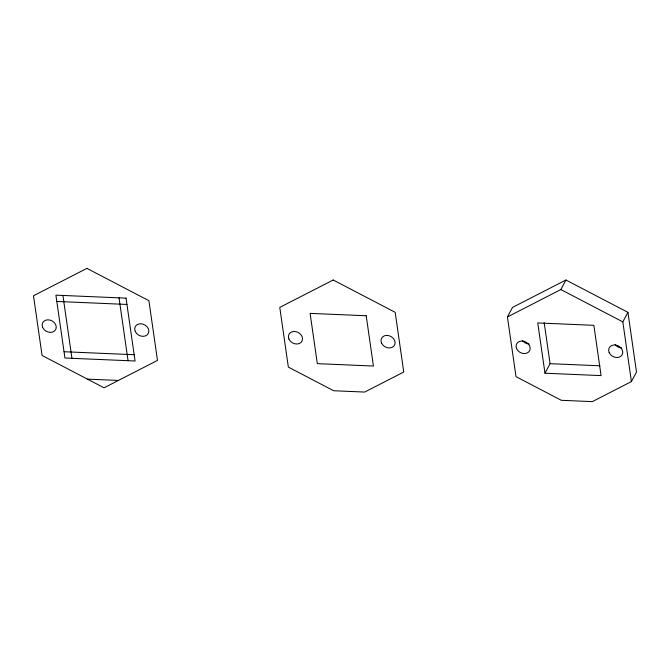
<?xml version="1.0" encoding="UTF-8"?>
<svg xmlns="http://www.w3.org/2000/svg" width="670" height="670" viewBox="0 0 670 670"><rect width="100%" height="100%" fill="white"/><g stroke="black" fill="none" stroke-linecap="round" stroke-linejoin="round"><path stroke-width="1" d="M507.425 316.952L512.517 307.413L565.932 280.018L627.924 312.337L636.5 372.051L631.408 381.59L592.33 401.632L561.36 400.308L516.009 376.666L507.425 316.952L560.84 289.557L565.932 280.018M544.978 373.215L537.75 322.932L593.855 325.327L601.082 375.61L544.978 373.215L550.07 363.676L544.174 322.63M631.408 381.59L622.832 321.876L627.924 312.337M56.808 301.441L126.948 304.44M550.07 363.676L599.943 365.803M64.035 351.725L134.167 354.723M87.427 379.12L118.406 380.443M560.84 289.557L622.832 321.876M119.026 297.849L128.062 360.703M62.921 295.462L71.95 358.316M529.124 344.045A7.362 5.955 28.1 0 1 522.6 340.645M621.701 347.99A7.362 5.955 28.1 0 1 615.177 344.589M86.916 268.368L33.5 295.763L42.076 355.477L104.068 387.796L157.483 360.401L148.899 300.688L86.916 268.368M333.191 280.001L279.775 307.396L288.351 367.101L333.702 390.744L364.681 392.067L403.759 372.026L395.174 312.312L333.191 280.001M126.044 298.15L55.912 295.16L64.94 358.014L135.072 361.004L126.044 298.15M366.205 315.763L310.101 313.367L317.329 363.651L373.433 366.046L366.205 315.763M42.662 327.446A7.362 5.955 28.1 0 0 54.798 330.762A7.362 5.955 28.1 0 0 50.141 320.118A7.362 5.955 28.1 0 0 42.662 327.446M135.239 331.39A7.362 5.955 28.1 0 0 147.375 334.715A7.362 5.955 28.1 0 0 142.718 324.062A7.362 5.955 28.1 0 0 135.239 331.39M288.938 339.07A7.362 5.955 28.1 0 0 301.073 342.387A7.362 5.955 28.1 0 0 296.425 331.742A7.362 5.955 28.1 0 0 288.938 339.07M381.515 343.023A7.362 5.955 28.1 0 0 393.65 346.34A7.362 5.955 28.1 0 0 389.002 335.687A7.362 5.955 28.1 0 0 381.515 343.023M516.587 348.635A7.362 5.955 28.1 0 0 528.722 351.951A7.362 5.955 28.1 0 0 524.074 341.306A7.362 5.955 28.1 0 0 516.587 348.635M609.164 352.579A7.362 5.955 28.1 0 0 621.299 355.904A7.362 5.955 28.1 0 0 616.651 345.251A7.362 5.955 28.1 0 0 609.164 352.579"/></g></svg>
